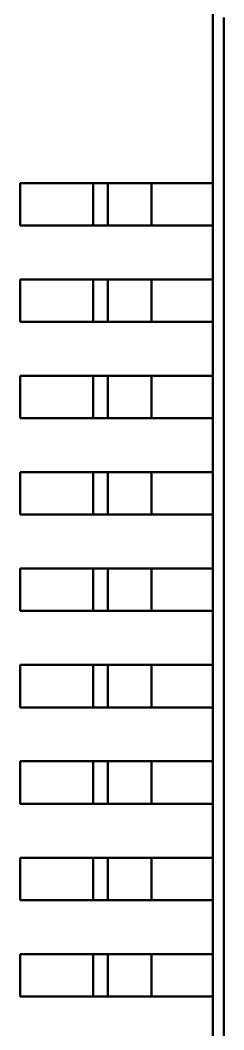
# Model space of a CAD drawing. Header units: millimetres. Extents: x 0 to 866, y 0 to 297.
# Drawn here: x 116.5 to 118.61, y 200.28 to 210.75 of the extents above; entities that cross this region are included whole.
import ezdxf

# ---------------------------------------------------------------- set-up
doc = ezdxf.new("R2010")
doc.units = ezdxf.units.MM
doc.layers.add('OSN50', color=3, linetype='Continuous', lineweight=50)

msp = doc.modelspace()

# ---------------------------------------------------------------- linework, layer by layer
at = {"layer": 'OSN50', "color": 3}
for p, q in [((118.496, 210.894), (118.496, 209.064)), ((118.496, 210.894), (118.496, 191.788)), ((118.496, 210.894), (118.496, 209.064)), ((118.496, 210.894), (118.496, 191.788)), ((118.608, 210.782), (118.608, 191.898)), ((118.608, 210.782), (118.608, 191.898)), ((117.252, 209.064), (116.496, 209.064)), ((116.496, 209.064), (116.496, 208.624)), ((116.496, 209.064), (116.496, 208.624)), ((117.252, 209.064), (116.496, 209.064)), ((117.252, 209.064), (116.496, 209.064)), ((116.496, 209.064), (116.496, 208.624)), ((116.496, 209.064), (116.496, 208.624)), ((117.252, 209.064), (116.496, 209.064)), ((117.286, 209.064), (117.252, 209.064)), ((117.252, 209.064), (117.286, 209.064)), ((117.252, 209.064), (117.252, 208.624)), ((117.286, 209.064), (117.252, 209.064)), ((117.252, 209.064), (117.286, 209.064)), ((117.252, 209.064), (117.252, 208.624)), ((117.348, 209.064), (117.286, 209.064)), ((117.32, 209.064), (117.286, 209.064)), ((117.348, 209.064), (117.286, 209.064)), ((117.32, 209.064), (117.286, 209.064)), ((117.348, 209.064), (117.32, 209.064)), ((117.348, 209.064), (117.32, 209.064)), ((117.372, 209.064), (117.348, 209.064)), ((117.348, 209.064), (117.372, 209.064)), ((117.372, 209.064), (117.348, 209.064)), ((117.348, 209.064), (117.372, 209.064)), ((117.406, 209.064), (117.372, 209.064)), ((117.39, 209.064), (117.372, 209.064)), ((117.406, 209.064), (117.372, 209.064)), ((117.39, 209.064), (117.372, 209.064)), ((117.402, 209.064), (117.39, 209.064)), ((117.402, 209.064), (117.39, 209.064)), ((117.406, 209.064), (117.402, 209.064)), ((117.406, 209.064), (117.402, 209.064)), ((117.418, 209.064), (117.406, 209.064)), ((117.406, 209.064), (117.406, 208.624)), ((117.406, 209.064), (117.418, 209.064)), ((117.418, 209.064), (117.406, 209.064)), ((117.406, 209.064), (117.406, 208.624)), ((117.406, 209.064), (117.418, 209.064)), ((117.452, 209.064), (117.418, 209.064)), ((117.452, 209.064), (117.418, 209.064)), ((117.452, 209.064), (117.418, 209.064)), ((117.452, 209.064), (117.418, 209.064)), ((117.76, 209.064), (117.452, 209.064)), ((117.452, 209.064), (117.506, 209.064)), ((117.76, 209.064), (117.452, 209.064)), ((117.452, 209.064), (117.506, 209.064)), ((117.506, 209.064), (117.578, 209.064)), ((117.506, 209.064), (117.578, 209.064)), ((117.578, 209.064), (117.664, 209.064)), ((117.578, 209.064), (117.664, 209.064)), ((117.664, 209.064), (117.76, 209.064)), ((117.664, 209.064), (117.76, 209.064)), ((117.86, 209.064), (117.76, 209.064)), ((117.86, 209.064), (117.76, 209.064)), ((117.86, 209.064), (117.76, 209.064)), ((117.86, 209.064), (117.76, 209.064)), ((118.496, 209.064), (117.86, 209.064)), ((117.86, 209.064), (118.496, 209.064)), ((117.86, 209.064), (117.86, 208.624)), ((118.496, 209.064), (117.86, 209.064)), ((117.86, 209.064), (118.496, 209.064)), ((117.86, 209.064), (117.86, 208.624)), ((118.496, 209.064), (118.496, 208.624)), ((118.496, 209.064), (118.496, 208.624)), ((116.496, 208.624), (117.252, 208.624)), ((117.252, 208.624), (116.496, 208.624)), ((116.496, 208.624), (117.252, 208.624)), ((117.252, 208.624), (116.496, 208.624)), ((117.252, 208.624), (117.286, 208.624)), ((117.252, 208.624), (117.286, 208.624)), ((117.252, 208.624), (117.286, 208.624)), ((117.252, 208.624), (117.286, 208.624)), ((117.286, 208.624), (117.348, 208.624)), ((117.32, 208.624), (117.286, 208.624)), ((117.286, 208.624), (117.348, 208.624)), ((117.32, 208.624), (117.286, 208.624)), ((117.348, 208.624), (117.32, 208.624)), ((117.348, 208.624), (117.32, 208.624)), ((117.348, 208.624), (117.372, 208.624)), ((117.348, 208.624), (117.372, 208.624)), ((117.348, 208.624), (117.372, 208.624)), ((117.348, 208.624), (117.372, 208.624)), ((117.372, 208.624), (117.406, 208.624)), ((117.39, 208.624), (117.372, 208.624)), ((117.372, 208.624), (117.406, 208.624)), ((117.39, 208.624), (117.372, 208.624)), ((117.402, 208.624), (117.39, 208.624)), ((117.402, 208.624), (117.39, 208.624)), ((117.406, 208.624), (117.402, 208.624)), ((117.406, 208.624), (117.402, 208.624)), ((117.406, 208.624), (117.418, 208.624)), ((117.406, 208.624), (117.418, 208.624)), ((117.406, 208.624), (117.418, 208.624)), ((117.406, 208.624), (117.418, 208.624)), ((117.418, 208.624), (117.452, 208.624)), ((117.452, 208.624), (117.418, 208.624)), ((117.418, 208.624), (117.452, 208.624)), ((117.452, 208.624), (117.418, 208.624)), ((117.452, 208.624), (117.86, 208.624)), ((117.452, 208.624), (117.506, 208.624)), ((117.452, 208.624), (117.86, 208.624)), ((117.452, 208.624), (117.506, 208.624)), ((117.506, 208.624), (117.578, 208.624)), ((117.506, 208.624), (117.578, 208.624)), ((117.578, 208.624), (117.664, 208.624)), ((117.578, 208.624), (117.664, 208.624)), ((117.664, 208.624), (117.76, 208.624)), ((117.664, 208.624), (117.76, 208.624)), ((117.76, 208.624), (117.86, 208.624)), ((117.76, 208.624), (117.86, 208.624)), ((117.86, 208.624), (118.496, 208.624)), ((118.496, 208.624), (117.86, 208.624)), ((117.86, 208.624), (118.496, 208.624)), ((118.496, 208.624), (117.86, 208.624)), ((118.496, 208.624), (118.496, 208.064)), ((118.496, 208.624), (118.496, 208.064)), ((117.252, 208.064), (116.496, 208.064)), ((116.496, 208.064), (116.496, 207.624)), ((116.496, 208.064), (116.496, 207.624)), ((117.252, 208.064), (116.496, 208.064)), ((117.252, 208.064), (116.496, 208.064)), ((116.496, 208.064), (116.496, 207.624)), ((116.496, 208.064), (116.496, 207.624)), ((117.252, 208.064), (116.496, 208.064)), ((117.286, 208.064), (117.252, 208.064)), ((117.252, 208.064), (117.286, 208.064)), ((117.252, 208.064), (117.252, 207.624)), ((117.286, 208.064), (117.252, 208.064)), ((117.252, 208.064), (117.286, 208.064)), ((117.252, 208.064), (117.252, 207.624)), ((117.348, 208.064), (117.286, 208.064)), ((117.32, 208.064), (117.286, 208.064)), ((117.348, 208.064), (117.286, 208.064)), ((117.32, 208.064), (117.286, 208.064)), ((117.348, 208.064), (117.32, 208.064)), ((117.348, 208.064), (117.32, 208.064)), ((117.372, 208.064), (117.348, 208.064)), ((117.348, 208.064), (117.372, 208.064)), ((117.372, 208.064), (117.348, 208.064)), ((117.348, 208.064), (117.372, 208.064)), ((117.406, 208.064), (117.372, 208.064)), ((117.39, 208.064), (117.372, 208.064)), ((117.406, 208.064), (117.372, 208.064)), ((117.39, 208.064), (117.372, 208.064)), ((117.402, 208.064), (117.39, 208.064)), ((117.402, 208.064), (117.39, 208.064)), ((117.406, 208.064), (117.402, 208.064)), ((117.406, 208.064), (117.402, 208.064)), ((117.418, 208.064), (117.406, 208.064)), ((117.406, 208.064), (117.406, 207.624)), ((117.406, 208.064), (117.418, 208.064)), ((117.418, 208.064), (117.406, 208.064)), ((117.406, 208.064), (117.406, 207.624)), ((117.406, 208.064), (117.418, 208.064)), ((117.452, 208.064), (117.418, 208.064)), ((117.452, 208.064), (117.418, 208.064)), ((117.452, 208.064), (117.418, 208.064)), ((117.452, 208.064), (117.418, 208.064)), ((117.76, 208.064), (117.452, 208.064)), ((117.452, 208.064), (117.506, 208.064)), ((117.76, 208.064), (117.452, 208.064)), ((117.452, 208.064), (117.506, 208.064)), ((117.506, 208.064), (117.578, 208.064)), ((117.506, 208.064), (117.578, 208.064)), ((117.578, 208.064), (117.664, 208.064)), ((117.578, 208.064), (117.664, 208.064)), ((117.664, 208.064), (117.76, 208.064)), ((117.664, 208.064), (117.76, 208.064)), ((117.86, 208.064), (117.76, 208.064)), ((117.86, 208.064), (117.76, 208.064)), ((117.86, 208.064), (117.76, 208.064)), ((117.86, 208.064), (117.76, 208.064)), ((118.496, 208.064), (117.86, 208.064)), ((117.86, 208.064), (118.496, 208.064)), ((117.86, 208.064), (117.86, 207.624)), ((118.496, 208.064), (117.86, 208.064)), ((117.86, 208.064), (118.496, 208.064)), ((117.86, 208.064), (117.86, 207.624)), ((118.496, 208.064), (118.496, 207.624)), ((118.496, 208.064), (118.496, 207.624)), ((116.496, 207.624), (117.252, 207.624)), ((117.252, 207.624), (116.496, 207.624)), ((116.496, 207.624), (117.252, 207.624)), ((117.252, 207.624), (116.496, 207.624)), ((117.252, 207.624), (117.286, 207.624)), ((117.252, 207.624), (117.286, 207.624)), ((117.252, 207.624), (117.286, 207.624)), ((117.252, 207.624), (117.286, 207.624)), ((117.286, 207.624), (117.348, 207.624)), ((117.32, 207.624), (117.286, 207.624)), ((117.286, 207.624), (117.348, 207.624)), ((117.32, 207.624), (117.286, 207.624)), ((117.348, 207.624), (117.32, 207.624)), ((117.348, 207.624), (117.32, 207.624)), ((117.348, 207.624), (117.372, 207.624)), ((117.348, 207.624), (117.372, 207.624)), ((117.348, 207.624), (117.372, 207.624)), ((117.348, 207.624), (117.372, 207.624)), ((117.372, 207.624), (117.406, 207.624)), ((117.39, 207.624), (117.372, 207.624)), ((117.372, 207.624), (117.406, 207.624)), ((117.39, 207.624), (117.372, 207.624)), ((117.402, 207.624), (117.39, 207.624)), ((117.402, 207.624), (117.39, 207.624)), ((117.406, 207.624), (117.402, 207.624)), ((117.406, 207.624), (117.402, 207.624)), ((117.406, 207.624), (117.418, 207.624)), ((117.406, 207.624), (117.418, 207.624)), ((117.406, 207.624), (117.418, 207.624)), ((117.406, 207.624), (117.418, 207.624)), ((117.418, 207.624), (117.452, 207.624)), ((117.452, 207.624), (117.418, 207.624)), ((117.418, 207.624), (117.452, 207.624)), ((117.452, 207.624), (117.418, 207.624)), ((117.452, 207.624), (117.86, 207.624)), ((117.452, 207.624), (117.506, 207.624)), ((117.452, 207.624), (117.86, 207.624)), ((117.452, 207.624), (117.506, 207.624)), ((117.506, 207.624), (117.578, 207.624)), ((117.506, 207.624), (117.578, 207.624)), ((117.578, 207.624), (117.664, 207.624)), ((117.578, 207.624), (117.664, 207.624)), ((117.664, 207.624), (117.76, 207.624)), ((117.664, 207.624), (117.76, 207.624)), ((117.76, 207.624), (117.86, 207.624)), ((117.76, 207.624), (117.86, 207.624)), ((117.86, 207.624), (118.496, 207.624)), ((118.496, 207.624), (117.86, 207.624)), ((117.86, 207.624), (118.496, 207.624)), ((118.496, 207.624), (117.86, 207.624)), ((118.496, 207.624), (118.496, 207.064)), ((118.496, 207.624), (118.496, 207.064)), ((117.252, 207.064), (116.496, 207.064)), ((116.496, 207.064), (116.496, 206.624)), ((116.496, 207.064), (116.496, 206.624)), ((117.252, 207.064), (116.496, 207.064)), ((117.252, 207.064), (116.496, 207.064)), ((116.496, 207.064), (116.496, 206.624)), ((116.496, 207.064), (116.496, 206.624)), ((117.252, 207.064), (116.496, 207.064)), ((117.286, 207.064), (117.252, 207.064)), ((117.252, 207.064), (117.286, 207.064)), ((117.252, 207.064), (117.252, 206.624)), ((117.286, 207.064), (117.252, 207.064)), ((117.252, 207.064), (117.286, 207.064)), ((117.252, 207.064), (117.252, 206.624)), ((117.348, 207.064), (117.286, 207.064)), ((117.32, 207.064), (117.286, 207.064)), ((117.348, 207.064), (117.286, 207.064)), ((117.32, 207.064), (117.286, 207.064)), ((117.348, 207.064), (117.32, 207.064)), ((117.348, 207.064), (117.32, 207.064)), ((117.372, 207.064), (117.348, 207.064)), ((117.348, 207.064), (117.372, 207.064)), ((117.372, 207.064), (117.348, 207.064)), ((117.348, 207.064), (117.372, 207.064)), ((117.406, 207.064), (117.372, 207.064)), ((117.39, 207.064), (117.372, 207.064)), ((117.406, 207.064), (117.372, 207.064)), ((117.39, 207.064), (117.372, 207.064)), ((117.402, 207.064), (117.39, 207.064)), ((117.402, 207.064), (117.39, 207.064)), ((117.406, 207.064), (117.402, 207.064)), ((117.406, 207.064), (117.402, 207.064)), ((117.418, 207.064), (117.406, 207.064)), ((117.406, 207.064), (117.406, 206.624)), ((117.406, 207.064), (117.418, 207.064)), ((117.418, 207.064), (117.406, 207.064)), ((117.406, 207.064), (117.406, 206.624)), ((117.406, 207.064), (117.418, 207.064)), ((117.452, 207.064), (117.418, 207.064)), ((117.452, 207.064), (117.418, 207.064)), ((117.452, 207.064), (117.418, 207.064)), ((117.452, 207.064), (117.418, 207.064)), ((117.76, 207.064), (117.452, 207.064)), ((117.452, 207.064), (117.506, 207.064)), ((117.76, 207.064), (117.452, 207.064)), ((117.452, 207.064), (117.506, 207.064)), ((117.506, 207.064), (117.578, 207.064)), ((117.506, 207.064), (117.578, 207.064)), ((117.578, 207.064), (117.664, 207.064)), ((117.578, 207.064), (117.664, 207.064)), ((117.664, 207.064), (117.76, 207.064)), ((117.664, 207.064), (117.76, 207.064)), ((117.86, 207.064), (117.76, 207.064)), ((117.86, 207.064), (117.76, 207.064)), ((117.86, 207.064), (117.76, 207.064)), ((117.86, 207.064), (117.76, 207.064)), ((118.496, 207.064), (117.86, 207.064)), ((117.86, 207.064), (118.496, 207.064)), ((117.86, 207.064), (117.86, 206.624)), ((118.496, 207.064), (117.86, 207.064)), ((117.86, 207.064), (118.496, 207.064)), ((117.86, 207.064), (117.86, 206.624)), ((118.496, 207.064), (118.496, 206.624)), ((118.496, 207.064), (118.496, 206.624)), ((116.496, 206.624), (117.252, 206.624)), ((117.252, 206.624), (116.496, 206.624)), ((116.496, 206.624), (117.252, 206.624)), ((117.252, 206.624), (116.496, 206.624)), ((117.252, 206.624), (117.286, 206.624)), ((117.252, 206.624), (117.286, 206.624)), ((117.252, 206.624), (117.286, 206.624)), ((117.252, 206.624), (117.286, 206.624)), ((117.286, 206.624), (117.348, 206.624)), ((117.32, 206.624), (117.286, 206.624)), ((117.286, 206.624), (117.348, 206.624)), ((117.32, 206.624), (117.286, 206.624)), ((117.348, 206.624), (117.32, 206.624)), ((117.348, 206.624), (117.32, 206.624)), ((117.348, 206.624), (117.372, 206.624)), ((117.348, 206.624), (117.372, 206.624)), ((117.348, 206.624), (117.372, 206.624)), ((117.348, 206.624), (117.372, 206.624)), ((117.372, 206.624), (117.406, 206.624)), ((117.39, 206.624), (117.372, 206.624)), ((117.372, 206.624), (117.406, 206.624)), ((117.39, 206.624), (117.372, 206.624)), ((117.402, 206.624), (117.39, 206.624)), ((117.402, 206.624), (117.39, 206.624)), ((117.406, 206.624), (117.402, 206.624)), ((117.406, 206.624), (117.402, 206.624)), ((117.406, 206.624), (117.418, 206.624)), ((117.406, 206.624), (117.418, 206.624)), ((117.406, 206.624), (117.418, 206.624)), ((117.406, 206.624), (117.418, 206.624)), ((117.418, 206.624), (117.452, 206.624)), ((117.452, 206.624), (117.418, 206.624)), ((117.418, 206.624), (117.452, 206.624)), ((117.452, 206.624), (117.418, 206.624)), ((117.452, 206.624), (117.86, 206.624)), ((117.452, 206.624), (117.506, 206.624)), ((117.452, 206.624), (117.86, 206.624)), ((117.452, 206.624), (117.506, 206.624)), ((117.506, 206.624), (117.578, 206.624)), ((117.506, 206.624), (117.578, 206.624)), ((117.578, 206.624), (117.664, 206.624)), ((117.578, 206.624), (117.664, 206.624)), ((117.664, 206.624), (117.76, 206.624)), ((117.664, 206.624), (117.76, 206.624)), ((117.76, 206.624), (117.86, 206.624)), ((117.76, 206.624), (117.86, 206.624)), ((117.86, 206.624), (118.496, 206.624)), ((118.496, 206.624), (117.86, 206.624)), ((117.86, 206.624), (118.496, 206.624)), ((118.496, 206.624), (117.86, 206.624)), ((118.496, 206.624), (118.496, 206.064)), ((118.496, 206.624), (118.496, 206.064)), ((117.252, 206.064), (116.496, 206.064)), ((116.496, 206.064), (116.496, 205.624)), ((116.496, 206.064), (116.496, 205.624)), ((117.252, 206.064), (116.496, 206.064)), ((117.252, 206.064), (116.496, 206.064)), ((116.496, 206.064), (116.496, 205.624)), ((116.496, 206.064), (116.496, 205.624)), ((117.252, 206.064), (116.496, 206.064)), ((117.286, 206.064), (117.252, 206.064)), ((117.252, 206.064), (117.286, 206.064)), ((117.252, 206.064), (117.252, 205.624)), ((117.286, 206.064), (117.252, 206.064)), ((117.252, 206.064), (117.286, 206.064)), ((117.252, 206.064), (117.252, 205.624)), ((117.348, 206.064), (117.286, 206.064)), ((117.32, 206.064), (117.286, 206.064)), ((117.348, 206.064), (117.286, 206.064)), ((117.32, 206.064), (117.286, 206.064)), ((117.348, 206.064), (117.32, 206.064)), ((117.348, 206.064), (117.32, 206.064)), ((117.372, 206.064), (117.348, 206.064)), ((117.348, 206.064), (117.372, 206.064)), ((117.372, 206.064), (117.348, 206.064)), ((117.348, 206.064), (117.372, 206.064)), ((117.406, 206.064), (117.372, 206.064)), ((117.39, 206.064), (117.372, 206.064)), ((117.406, 206.064), (117.372, 206.064)), ((117.39, 206.064), (117.372, 206.064)), ((117.402, 206.064), (117.39, 206.064)), ((117.402, 206.064), (117.39, 206.064)), ((117.406, 206.064), (117.402, 206.064)), ((117.406, 206.064), (117.402, 206.064)), ((117.418, 206.064), (117.406, 206.064)), ((117.406, 206.064), (117.406, 205.624)), ((117.406, 206.064), (117.418, 206.064)), ((117.418, 206.064), (117.406, 206.064)), ((117.406, 206.064), (117.406, 205.624)), ((117.406, 206.064), (117.418, 206.064)), ((117.452, 206.064), (117.418, 206.064)), ((117.452, 206.064), (117.418, 206.064)), ((117.452, 206.064), (117.418, 206.064)), ((117.452, 206.064), (117.418, 206.064)), ((117.76, 206.064), (117.452, 206.064)), ((117.452, 206.064), (117.506, 206.064)), ((117.76, 206.064), (117.452, 206.064)), ((117.452, 206.064), (117.506, 206.064)), ((117.506, 206.064), (117.578, 206.064)), ((117.506, 206.064), (117.578, 206.064)), ((117.578, 206.064), (117.664, 206.064)), ((117.578, 206.064), (117.664, 206.064)), ((117.664, 206.064), (117.76, 206.064)), ((117.664, 206.064), (117.76, 206.064)), ((117.86, 206.064), (117.76, 206.064)), ((117.86, 206.064), (117.76, 206.064)), ((117.86, 206.064), (117.76, 206.064)), ((117.86, 206.064), (117.76, 206.064)), ((118.496, 206.064), (117.86, 206.064)), ((117.86, 206.064), (118.496, 206.064)), ((117.86, 206.064), (117.86, 205.624)), ((118.496, 206.064), (117.86, 206.064)), ((117.86, 206.064), (118.496, 206.064)), ((117.86, 206.064), (117.86, 205.624)), ((118.496, 206.064), (118.496, 205.624)), ((118.496, 206.064), (118.496, 205.624)), ((116.496, 205.624), (117.252, 205.624)), ((117.252, 205.624), (116.496, 205.624)), ((116.496, 205.624), (117.252, 205.624)), ((117.252, 205.624), (116.496, 205.624)), ((117.252, 205.624), (117.286, 205.624)), ((117.252, 205.624), (117.286, 205.624)), ((117.252, 205.624), (117.286, 205.624)), ((117.252, 205.624), (117.286, 205.624)), ((117.286, 205.624), (117.348, 205.624)), ((117.32, 205.624), (117.286, 205.624)), ((117.286, 205.624), (117.348, 205.624)), ((117.32, 205.624), (117.286, 205.624)), ((117.348, 205.624), (117.32, 205.624)), ((117.348, 205.624), (117.32, 205.624)), ((117.348, 205.624), (117.372, 205.624)), ((117.348, 205.624), (117.372, 205.624)), ((117.348, 205.624), (117.372, 205.624)), ((117.348, 205.624), (117.372, 205.624)), ((117.372, 205.624), (117.406, 205.624)), ((117.39, 205.624), (117.372, 205.624)), ((117.372, 205.624), (117.406, 205.624)), ((117.39, 205.624), (117.372, 205.624)), ((117.402, 205.624), (117.39, 205.624)), ((117.402, 205.624), (117.39, 205.624)), ((117.406, 205.624), (117.402, 205.624)), ((117.406, 205.624), (117.402, 205.624)), ((117.406, 205.624), (117.418, 205.624)), ((117.406, 205.624), (117.418, 205.624)), ((117.406, 205.624), (117.418, 205.624)), ((117.406, 205.624), (117.418, 205.624)), ((117.418, 205.624), (117.452, 205.624)), ((117.452, 205.624), (117.418, 205.624)), ((117.418, 205.624), (117.452, 205.624)), ((117.452, 205.624), (117.418, 205.624)), ((117.452, 205.624), (117.86, 205.624)), ((117.452, 205.624), (117.506, 205.624)), ((117.452, 205.624), (117.86, 205.624)), ((117.452, 205.624), (117.506, 205.624)), ((117.506, 205.624), (117.578, 205.624)), ((117.506, 205.624), (117.578, 205.624)), ((117.578, 205.624), (117.664, 205.624)), ((117.578, 205.624), (117.664, 205.624)), ((117.664, 205.624), (117.76, 205.624)), ((117.664, 205.624), (117.76, 205.624)), ((117.76, 205.624), (117.86, 205.624)), ((117.76, 205.624), (117.86, 205.624)), ((117.86, 205.624), (118.496, 205.624)), ((118.496, 205.624), (117.86, 205.624)), ((117.86, 205.624), (118.496, 205.624)), ((118.496, 205.624), (117.86, 205.624)), ((118.496, 205.624), (118.496, 205.064)), ((118.496, 205.624), (118.496, 205.064)), ((117.252, 205.064), (116.496, 205.064)), ((116.496, 205.064), (116.496, 204.624)), ((116.496, 205.064), (116.496, 204.624)), ((117.252, 205.064), (116.496, 205.064)), ((117.252, 205.064), (116.496, 205.064)), ((116.496, 205.064), (116.496, 204.624)), ((116.496, 205.064), (116.496, 204.624)), ((117.252, 205.064), (116.496, 205.064)), ((117.286, 205.064), (117.252, 205.064)), ((117.252, 205.064), (117.286, 205.064)), ((117.252, 205.064), (117.252, 204.624)), ((117.286, 205.064), (117.252, 205.064)), ((117.252, 205.064), (117.286, 205.064)), ((117.252, 205.064), (117.252, 204.624)), ((117.32, 205.064), (117.286, 205.064)), ((117.32, 205.064), (117.286, 205.064)), ((117.32, 205.064), (117.286, 205.064)), ((117.32, 205.064), (117.286, 205.064)), ((117.348, 205.064), (117.32, 205.064)), ((117.32, 205.064), (117.348, 205.064)), ((117.348, 205.064), (117.32, 205.064)), ((117.32, 205.064), (117.348, 205.064)), ((117.372, 205.064), (117.348, 205.064)), ((117.372, 205.064), (117.348, 205.064)), ((117.372, 205.064), (117.348, 205.064)), ((117.372, 205.064), (117.348, 205.064)), ((117.39, 205.064), (117.372, 205.064)), ((117.372, 205.064), (117.39, 205.064)), ((117.39, 205.064), (117.372, 205.064)), ((117.372, 205.064), (117.39, 205.064)), ((117.406, 205.064), (117.39, 205.064)), ((117.402, 205.064), (117.39, 205.064)), ((117.406, 205.064), (117.39, 205.064)), ((117.402, 205.064), (117.39, 205.064)), ((117.406, 205.064), (117.402, 205.064)), ((117.406, 205.064), (117.402, 205.064)), ((117.418, 205.064), (117.406, 205.064)), ((117.406, 205.064), (117.406, 204.624)), ((117.406, 205.064), (117.418, 205.064)), ((117.418, 205.064), (117.406, 205.064)), ((117.406, 205.064), (117.406, 204.624)), ((117.406, 205.064), (117.418, 205.064)), ((117.452, 205.064), (117.418, 205.064)), ((117.452, 205.064), (117.418, 205.064)), ((117.452, 205.064), (117.418, 205.064)), ((117.452, 205.064), (117.418, 205.064)), ((117.506, 205.064), (117.452, 205.064)), ((117.452, 205.064), (117.506, 205.064)), ((117.506, 205.064), (117.452, 205.064)), ((117.452, 205.064), (117.506, 205.064)), ((117.578, 205.064), (117.506, 205.064)), ((117.578, 205.064), (117.506, 205.064)), ((117.578, 205.064), (117.506, 205.064)), ((117.578, 205.064), (117.506, 205.064)), ((117.76, 205.064), (117.578, 205.064)), ((117.578, 205.064), (117.664, 205.064)), ((117.76, 205.064), (117.578, 205.064)), ((117.578, 205.064), (117.664, 205.064)), ((117.664, 205.064), (117.76, 205.064)), ((117.664, 205.064), (117.76, 205.064)), ((117.86, 205.064), (117.76, 205.064)), ((117.86, 205.064), (117.76, 205.064)), ((117.86, 205.064), (117.76, 205.064)), ((117.86, 205.064), (117.76, 205.064)), ((118.496, 205.064), (117.86, 205.064)), ((117.86, 205.064), (118.496, 205.064)), ((117.86, 205.064), (117.86, 204.624)), ((118.496, 205.064), (117.86, 205.064)), ((117.86, 205.064), (118.496, 205.064)), ((117.86, 205.064), (117.86, 204.624)), ((118.496, 205.064), (118.496, 204.624)), ((118.496, 205.064), (118.496, 204.624)), ((116.496, 204.624), (117.252, 204.624)), ((116.496, 204.624), (117.252, 204.624)), ((116.496, 204.624), (117.252, 204.624)), ((116.496, 204.624), (117.252, 204.624)), ((117.252, 204.624), (117.286, 204.624)), ((117.252, 204.624), (117.286, 204.624)), ((117.252, 204.624), (117.286, 204.624)), ((117.252, 204.624), (117.286, 204.624)), ((117.286, 204.624), (117.406, 204.624)), ((117.32, 204.624), (117.286, 204.624)), ((117.286, 204.624), (117.406, 204.624)), ((117.32, 204.624), (117.286, 204.624)), ((117.348, 204.624), (117.32, 204.624)), ((117.348, 204.624), (117.32, 204.624)), ((117.372, 204.624), (117.348, 204.624)), ((117.372, 204.624), (117.348, 204.624)), ((117.39, 204.624), (117.372, 204.624)), ((117.39, 204.624), (117.372, 204.624)), ((117.402, 204.624), (117.39, 204.624)), ((117.402, 204.624), (117.39, 204.624)), ((117.406, 204.624), (117.402, 204.624)), ((117.406, 204.624), (117.402, 204.624)), ((117.406, 204.624), (117.418, 204.624)), ((117.406, 204.624), (117.418, 204.624)), ((117.406, 204.624), (117.418, 204.624)), ((117.406, 204.624), (117.418, 204.624)), ((117.418, 204.624), (117.452, 204.624)), ((117.452, 204.624), (117.418, 204.624)), ((117.418, 204.624), (117.452, 204.624)), ((117.452, 204.624), (117.418, 204.624)), ((117.452, 204.624), (117.506, 204.624)), ((117.452, 204.624), (117.506, 204.624)), ((117.452, 204.624), (117.506, 204.624)), ((117.452, 204.624), (117.506, 204.624)), ((117.506, 204.624), (117.76, 204.624)), ((117.578, 204.624), (117.506, 204.624)), ((117.506, 204.624), (117.76, 204.624)), ((117.578, 204.624), (117.506, 204.624)), ((117.664, 204.624), (117.578, 204.624)), ((117.664, 204.624), (117.578, 204.624)), ((117.76, 204.624), (117.664, 204.624)), ((117.76, 204.624), (117.664, 204.624)), ((117.76, 204.624), (117.86, 204.624)), ((117.76, 204.624), (117.86, 204.624)), ((117.76, 204.624), (117.86, 204.624)), ((117.76, 204.624), (117.86, 204.624)), ((117.86, 204.624), (118.496, 204.624)), ((118.496, 204.624), (117.86, 204.624)), ((117.86, 204.624), (118.496, 204.624)), ((118.496, 204.624), (117.86, 204.624)), ((118.496, 204.624), (118.496, 204.064)), ((118.496, 204.624), (118.496, 204.064)), ((117.252, 204.064), (116.496, 204.064)), ((116.496, 204.064), (116.496, 203.624)), ((116.496, 204.064), (116.496, 203.624)), ((117.252, 204.064), (116.496, 204.064)), ((117.252, 204.064), (116.496, 204.064)), ((116.496, 204.064), (116.496, 203.624)), ((116.496, 204.064), (116.496, 203.624)), ((117.252, 204.064), (116.496, 204.064)), ((117.286, 204.064), (117.252, 204.064)), ((117.252, 204.064), (117.286, 204.064)), ((117.252, 204.064), (117.252, 203.624)), ((117.286, 204.064), (117.252, 204.064)), ((117.252, 204.064), (117.286, 204.064)), ((117.252, 204.064), (117.252, 203.624)), ((117.406, 204.064), (117.286, 204.064)), ((117.32, 204.064), (117.286, 204.064)), ((117.406, 204.064), (117.286, 204.064)), ((117.32, 204.064), (117.286, 204.064)), ((117.348, 204.064), (117.32, 204.064)), ((117.348, 204.064), (117.32, 204.064)), ((117.372, 204.064), (117.348, 204.064)), ((117.372, 204.064), (117.348, 204.064)), ((117.39, 204.064), (117.372, 204.064)), ((117.39, 204.064), (117.372, 204.064)), ((117.402, 204.064), (117.39, 204.064)), ((117.402, 204.064), (117.39, 204.064)), ((117.406, 204.064), (117.402, 204.064)), ((117.406, 204.064), (117.402, 204.064)), ((117.418, 204.064), (117.406, 204.064)), ((117.406, 204.064), (117.406, 203.624)), ((117.406, 204.064), (117.418, 204.064)), ((117.418, 204.064), (117.406, 204.064)), ((117.406, 204.064), (117.406, 203.624)), ((117.406, 204.064), (117.418, 204.064)), ((117.664, 204.064), (117.418, 204.064)), ((117.452, 204.064), (117.418, 204.064)), ((117.664, 204.064), (117.418, 204.064)), ((117.452, 204.064), (117.418, 204.064)), ((117.506, 204.064), (117.452, 204.064)), ((117.506, 204.064), (117.452, 204.064)), ((117.578, 204.064), (117.506, 204.064)), ((117.578, 204.064), (117.506, 204.064)), ((117.664, 204.064), (117.578, 204.064)), ((117.664, 204.064), (117.578, 204.064)), ((117.76, 204.064), (117.664, 204.064)), ((117.664, 204.064), (117.76, 204.064)), ((117.76, 204.064), (117.664, 204.064)), ((117.664, 204.064), (117.76, 204.064)), ((117.86, 204.064), (117.76, 204.064)), ((117.86, 204.064), (117.76, 204.064)), ((117.86, 204.064), (117.76, 204.064)), ((117.86, 204.064), (117.76, 204.064)), ((118.496, 204.064), (117.86, 204.064)), ((117.86, 204.064), (118.496, 204.064)), ((117.86, 204.064), (117.86, 203.624)), ((118.496, 204.064), (117.86, 204.064)), ((117.86, 204.064), (118.496, 204.064)), ((117.86, 204.064), (117.86, 203.624)), ((118.496, 204.064), (118.496, 203.624)), ((118.496, 204.064), (118.496, 203.624)), ((116.496, 203.624), (117.252, 203.624)), ((116.496, 203.624), (117.252, 203.624)), ((116.496, 203.624), (117.252, 203.624)), ((116.496, 203.624), (117.252, 203.624)), ((117.252, 203.624), (117.286, 203.624)), ((117.252, 203.624), (117.286, 203.624)), ((117.252, 203.624), (117.286, 203.624)), ((117.252, 203.624), (117.286, 203.624)), ((117.286, 203.624), (117.406, 203.624)), ((117.32, 203.624), (117.286, 203.624)), ((117.286, 203.624), (117.406, 203.624)), ((117.32, 203.624), (117.286, 203.624)), ((117.348, 203.624), (117.32, 203.624)), ((117.348, 203.624), (117.32, 203.624)), ((117.372, 203.624), (117.348, 203.624)), ((117.372, 203.624), (117.348, 203.624)), ((117.39, 203.624), (117.372, 203.624)), ((117.39, 203.624), (117.372, 203.624)), ((117.402, 203.624), (117.39, 203.624)), ((117.402, 203.624), (117.39, 203.624)), ((117.406, 203.624), (117.402, 203.624)), ((117.406, 203.624), (117.402, 203.624)), ((117.406, 203.624), (117.418, 203.624)), ((117.406, 203.624), (117.418, 203.624)), ((117.406, 203.624), (117.418, 203.624)), ((117.406, 203.624), (117.418, 203.624)), ((117.418, 203.624), (117.506, 203.624)), ((117.452, 203.624), (117.418, 203.624)), ((117.418, 203.624), (117.506, 203.624)), ((117.452, 203.624), (117.418, 203.624)), ((117.506, 203.624), (117.452, 203.624)), ((117.506, 203.624), (117.452, 203.624)), ((117.506, 203.624), (117.578, 203.624)), ((117.506, 203.624), (117.578, 203.624)), ((117.506, 203.624), (117.578, 203.624)), ((117.506, 203.624), (117.578, 203.624)), ((117.578, 203.624), (117.76, 203.624)), ((117.664, 203.624), (117.578, 203.624)), ((117.578, 203.624), (117.76, 203.624)), ((117.664, 203.624), (117.578, 203.624)), ((117.76, 203.624), (117.664, 203.624)), ((117.76, 203.624), (117.664, 203.624)), ((117.76, 203.624), (117.86, 203.624)), ((117.76, 203.624), (117.86, 203.624)), ((117.76, 203.624), (117.86, 203.624)), ((117.76, 203.624), (117.86, 203.624)), ((117.86, 203.624), (118.496, 203.624)), ((118.496, 203.624), (117.86, 203.624)), ((117.86, 203.624), (118.496, 203.624)), ((118.496, 203.624), (117.86, 203.624)), ((118.496, 203.624), (118.496, 203.064)), ((118.496, 203.624), (118.496, 203.064)), ((117.252, 203.064), (116.496, 203.064)), ((116.496, 203.064), (116.496, 202.624)), ((116.496, 203.064), (116.496, 202.624)), ((116.496, 203.064), (117.252, 203.064)), ((117.252, 203.064), (116.496, 203.064)), ((116.496, 203.064), (116.496, 202.624)), ((116.496, 203.064), (116.496, 202.624)), ((116.496, 203.064), (117.252, 203.064)), ((117.406, 203.064), (117.252, 203.064)), ((117.286, 203.064), (117.252, 203.064)), ((117.252, 203.064), (117.252, 202.624)), ((117.406, 203.064), (117.252, 203.064)), ((117.286, 203.064), (117.252, 203.064)), ((117.252, 203.064), (117.252, 202.624)), ((117.32, 203.064), (117.286, 203.064)), ((117.32, 203.064), (117.286, 203.064)), ((117.348, 203.064), (117.32, 203.064)), ((117.348, 203.064), (117.32, 203.064)), ((117.372, 203.064), (117.348, 203.064)), ((117.372, 203.064), (117.348, 203.064)), ((117.39, 203.064), (117.372, 203.064)), ((117.39, 203.064), (117.372, 203.064)), ((117.402, 203.064), (117.39, 203.064)), ((117.402, 203.064), (117.39, 203.064)), ((117.406, 203.064), (117.402, 203.064)), ((117.406, 203.064), (117.402, 203.064)), ((117.452, 203.064), (117.406, 203.064)), ((117.406, 203.064), (117.406, 202.624)), ((117.418, 203.064), (117.406, 203.064)), ((117.452, 203.064), (117.406, 203.064)), ((117.406, 203.064), (117.406, 202.624)), ((117.418, 203.064), (117.406, 203.064)), ((117.452, 203.064), (117.418, 203.064)), ((117.452, 203.064), (117.418, 203.064)), ((117.506, 203.064), (117.452, 203.064)), ((117.452, 203.064), (117.506, 203.064)), ((117.506, 203.064), (117.452, 203.064)), ((117.452, 203.064), (117.506, 203.064)), ((117.76, 203.064), (117.506, 203.064)), ((117.578, 203.064), (117.506, 203.064)), ((117.76, 203.064), (117.506, 203.064)), ((117.578, 203.064), (117.506, 203.064)), ((117.664, 203.064), (117.578, 203.064)), ((117.664, 203.064), (117.578, 203.064)), ((117.76, 203.064), (117.664, 203.064)), ((117.76, 203.064), (117.664, 203.064)), ((117.86, 203.064), (117.76, 203.064)), ((117.76, 203.064), (117.86, 203.064)), ((117.86, 203.064), (117.76, 203.064)), ((117.76, 203.064), (117.86, 203.064)), ((118.496, 203.064), (117.86, 203.064)), ((117.86, 203.064), (118.496, 203.064)), ((117.86, 203.064), (117.86, 202.624)), ((118.496, 203.064), (117.86, 203.064)), ((117.86, 203.064), (118.496, 203.064)), ((117.86, 203.064), (117.86, 202.624)), ((118.496, 203.064), (118.496, 202.624)), ((118.496, 203.064), (118.496, 202.624)), ((116.496, 202.624), (117.252, 202.624)), ((116.496, 202.624), (117.252, 202.624)), ((116.496, 202.624), (117.252, 202.624)), ((116.496, 202.624), (117.252, 202.624)), ((117.252, 202.624), (117.286, 202.624)), ((117.286, 202.624), (117.252, 202.624)), ((117.252, 202.624), (117.286, 202.624)), ((117.286, 202.624), (117.252, 202.624)), ((117.286, 202.624), (117.32, 202.624)), ((117.286, 202.624), (117.32, 202.624)), ((117.286, 202.624), (117.32, 202.624)), ((117.286, 202.624), (117.32, 202.624)), ((117.32, 202.624), (117.406, 202.624)), ((117.348, 202.624), (117.32, 202.624)), ((117.32, 202.624), (117.406, 202.624)), ((117.348, 202.624), (117.32, 202.624)), ((117.372, 202.624), (117.348, 202.624)), ((117.372, 202.624), (117.348, 202.624)), ((117.39, 202.624), (117.372, 202.624)), ((117.39, 202.624), (117.372, 202.624)), ((117.402, 202.624), (117.39, 202.624)), ((117.402, 202.624), (117.39, 202.624)), ((117.406, 202.624), (117.402, 202.624)), ((117.406, 202.624), (117.402, 202.624)), ((117.406, 202.624), (117.578, 202.624)), ((117.418, 202.624), (117.406, 202.624)), ((117.406, 202.624), (117.578, 202.624)), ((117.418, 202.624), (117.406, 202.624)), ((117.452, 202.624), (117.418, 202.624)), ((117.452, 202.624), (117.418, 202.624)), ((117.506, 202.624), (117.452, 202.624)), ((117.506, 202.624), (117.452, 202.624)), ((117.578, 202.624), (117.506, 202.624)), ((117.578, 202.624), (117.506, 202.624)), ((117.578, 202.624), (117.664, 202.624)), ((117.578, 202.624), (117.664, 202.624)), ((117.578, 202.624), (117.664, 202.624)), ((117.578, 202.624), (117.664, 202.624)), ((117.664, 202.624), (117.76, 202.624)), ((117.76, 202.624), (117.664, 202.624)), ((117.664, 202.624), (117.76, 202.624)), ((117.76, 202.624), (117.664, 202.624)), ((117.76, 202.624), (117.86, 202.624)), ((117.76, 202.624), (117.86, 202.624)), ((117.76, 202.624), (117.86, 202.624)), ((117.76, 202.624), (117.86, 202.624)), ((117.86, 202.624), (118.496, 202.624)), ((117.86, 202.624), (118.496, 202.624)), ((117.86, 202.624), (118.496, 202.624)), ((117.86, 202.624), (118.496, 202.624)), ((118.496, 202.624), (118.496, 202.064)), ((118.496, 202.624), (118.496, 202.064)), ((117.252, 202.064), (116.496, 202.064)), ((116.496, 202.064), (116.496, 201.624)), ((116.496, 202.064), (116.496, 201.624)), ((116.496, 202.064), (117.252, 202.064)), ((117.252, 202.064), (116.496, 202.064)), ((116.496, 202.064), (116.496, 201.624)), ((116.496, 202.064), (116.496, 201.624)), ((116.496, 202.064), (117.252, 202.064)), ((117.286, 202.064), (117.252, 202.064)), ((117.252, 202.064), (117.286, 202.064)), ((117.252, 202.064), (117.252, 201.624)), ((117.286, 202.064), (117.252, 202.064)), ((117.252, 202.064), (117.286, 202.064)), ((117.252, 202.064), (117.252, 201.624)), ((117.402, 202.064), (117.286, 202.064)), ((117.32, 202.064), (117.286, 202.064)), ((117.402, 202.064), (117.286, 202.064)), ((117.32, 202.064), (117.286, 202.064)), ((117.348, 202.064), (117.32, 202.064)), ((117.348, 202.064), (117.32, 202.064)), ((117.372, 202.064), (117.348, 202.064)), ((117.372, 202.064), (117.348, 202.064)), ((117.39, 202.064), (117.372, 202.064)), ((117.39, 202.064), (117.372, 202.064)), ((117.402, 202.064), (117.39, 202.064)), ((117.402, 202.064), (117.39, 202.064)), ((117.406, 202.064), (117.402, 202.064)), ((117.402, 202.064), (117.406, 202.064)), ((117.406, 202.064), (117.402, 202.064)), ((117.402, 202.064), (117.406, 202.064)), ((117.664, 202.064), (117.406, 202.064)), ((117.406, 202.064), (117.406, 201.624)), ((117.418, 202.064), (117.406, 202.064)), ((117.664, 202.064), (117.406, 202.064)), ((117.406, 202.064), (117.406, 201.624)), ((117.418, 202.064), (117.406, 202.064)), ((117.452, 202.064), (117.418, 202.064)), ((117.452, 202.064), (117.418, 202.064)), ((117.506, 202.064), (117.452, 202.064)), ((117.506, 202.064), (117.452, 202.064)), ((117.578, 202.064), (117.506, 202.064)), ((117.578, 202.064), (117.506, 202.064)), ((117.664, 202.064), (117.578, 202.064)), ((117.664, 202.064), (117.578, 202.064)), ((117.76, 202.064), (117.664, 202.064)), ((117.664, 202.064), (117.76, 202.064)), ((117.76, 202.064), (117.664, 202.064)), ((117.664, 202.064), (117.76, 202.064)), ((117.86, 202.064), (117.76, 202.064)), ((117.86, 202.064), (117.76, 202.064)), ((117.86, 202.064), (117.76, 202.064)), ((117.86, 202.064), (117.76, 202.064)), ((118.496, 202.064), (117.86, 202.064)), ((117.86, 202.064), (118.496, 202.064)), ((117.86, 202.064), (117.86, 201.624)), ((118.496, 202.064), (117.86, 202.064)), ((117.86, 202.064), (118.496, 202.064)), ((117.86, 202.064), (117.86, 201.624)), ((118.496, 202.064), (118.496, 201.624)), ((118.496, 202.064), (118.496, 201.624)), ((116.496, 201.624), (117.252, 201.624)), ((116.496, 201.624), (117.252, 201.624)), ((116.496, 201.624), (117.252, 201.624)), ((116.496, 201.624), (117.252, 201.624)), ((117.252, 201.624), (117.348, 201.624)), ((117.286, 201.624), (117.252, 201.624)), ((117.252, 201.624), (117.348, 201.624)), ((117.286, 201.624), (117.252, 201.624)), ((117.32, 201.624), (117.286, 201.624)), ((117.32, 201.624), (117.286, 201.624)), ((117.348, 201.624), (117.32, 201.624)), ((117.348, 201.624), (117.32, 201.624)), ((117.348, 201.624), (117.372, 201.624)), ((117.348, 201.624), (117.372, 201.624)), ((117.348, 201.624), (117.372, 201.624)), ((117.348, 201.624), (117.372, 201.624)), ((117.372, 201.624), (117.406, 201.624)), ((117.39, 201.624), (117.372, 201.624)), ((117.372, 201.624), (117.406, 201.624)), ((117.39, 201.624), (117.372, 201.624)), ((117.402, 201.624), (117.39, 201.624)), ((117.402, 201.624), (117.39, 201.624)), ((117.406, 201.624), (117.402, 201.624)), ((117.406, 201.624), (117.402, 201.624)), ((117.406, 201.624), (117.506, 201.624)), ((117.418, 201.624), (117.406, 201.624)), ((117.406, 201.624), (117.506, 201.624)), ((117.418, 201.624), (117.406, 201.624)), ((117.452, 201.624), (117.418, 201.624)), ((117.452, 201.624), (117.418, 201.624)), ((117.506, 201.624), (117.452, 201.624)), ((117.506, 201.624), (117.452, 201.624)), ((117.506, 201.624), (117.578, 201.624)), ((117.506, 201.624), (117.578, 201.624)), ((117.506, 201.624), (117.578, 201.624)), ((117.506, 201.624), (117.578, 201.624)), ((117.578, 201.624), (117.664, 201.624)), ((117.664, 201.624), (117.578, 201.624)), ((117.578, 201.624), (117.664, 201.624)), ((117.664, 201.624), (117.578, 201.624)), ((117.664, 201.624), (117.86, 201.624)), ((117.664, 201.624), (117.76, 201.624)), ((117.664, 201.624), (117.86, 201.624)), ((117.664, 201.624), (117.76, 201.624)), ((117.76, 201.624), (117.86, 201.624)), ((117.76, 201.624), (117.86, 201.624)), ((117.86, 201.624), (118.496, 201.624)), ((117.86, 201.624), (118.496, 201.624)), ((117.86, 201.624), (118.496, 201.624)), ((117.86, 201.624), (118.496, 201.624)), ((118.496, 201.624), (118.496, 201.064)), ((118.496, 201.624), (118.496, 201.064)), ((117.252, 201.064), (116.496, 201.064)), ((116.496, 201.064), (116.496, 200.624)), ((116.496, 201.064), (116.496, 200.624)), ((116.496, 201.064), (117.252, 201.064)), ((117.252, 201.064), (116.496, 201.064)), ((116.496, 201.064), (116.496, 200.624)), ((116.496, 201.064), (116.496, 200.624)), ((116.496, 201.064), (117.252, 201.064)), ((117.286, 201.064), (117.252, 201.064)), ((117.252, 201.064), (117.286, 201.064)), ((117.252, 201.064), (117.252, 200.624)), ((117.286, 201.064), (117.252, 201.064)), ((117.252, 201.064), (117.286, 201.064)), ((117.252, 201.064), (117.252, 200.624)), ((117.402, 201.064), (117.286, 201.064)), ((117.32, 201.064), (117.286, 201.064)), ((117.402, 201.064), (117.286, 201.064)), ((117.32, 201.064), (117.286, 201.064)), ((117.348, 201.064), (117.32, 201.064)), ((117.348, 201.064), (117.32, 201.064)), ((117.372, 201.064), (117.348, 201.064)), ((117.372, 201.064), (117.348, 201.064)), ((117.39, 201.064), (117.372, 201.064)), ((117.39, 201.064), (117.372, 201.064)), ((117.402, 201.064), (117.39, 201.064)), ((117.402, 201.064), (117.39, 201.064)), ((117.406, 201.064), (117.402, 201.064)), ((117.402, 201.064), (117.406, 201.064)), ((117.406, 201.064), (117.402, 201.064)), ((117.402, 201.064), (117.406, 201.064)), ((117.452, 201.064), (117.406, 201.064)), ((117.406, 201.064), (117.406, 200.624)), ((117.418, 201.064), (117.406, 201.064)), ((117.452, 201.064), (117.406, 201.064)), ((117.406, 201.064), (117.406, 200.624)), ((117.418, 201.064), (117.406, 201.064)), ((117.452, 201.064), (117.418, 201.064)), ((117.452, 201.064), (117.418, 201.064)), ((117.506, 201.064), (117.452, 201.064)), ((117.452, 201.064), (117.506, 201.064)), ((117.506, 201.064), (117.452, 201.064)), ((117.452, 201.064), (117.506, 201.064)), ((117.664, 201.064), (117.506, 201.064)), ((117.578, 201.064), (117.506, 201.064)), ((117.664, 201.064), (117.506, 201.064)), ((117.578, 201.064), (117.506, 201.064)), ((117.664, 201.064), (117.578, 201.064)), ((117.664, 201.064), (117.578, 201.064)), ((117.76, 201.064), (117.664, 201.064)), ((117.664, 201.064), (117.76, 201.064)), ((117.76, 201.064), (117.664, 201.064)), ((117.664, 201.064), (117.76, 201.064)), ((117.86, 201.064), (117.76, 201.064)), ((117.86, 201.064), (117.76, 201.064)), ((117.86, 201.064), (117.76, 201.064)), ((117.86, 201.064), (117.76, 201.064)), ((118.496, 201.064), (117.86, 201.064)), ((117.86, 201.064), (118.496, 201.064)), ((117.86, 201.064), (117.86, 200.624)), ((118.496, 201.064), (117.86, 201.064)), ((117.86, 201.064), (118.496, 201.064)), ((117.86, 201.064), (117.86, 200.624)), ((118.496, 201.064), (118.496, 200.624)), ((118.496, 201.064), (118.496, 200.624)), ((116.496, 200.624), (117.252, 200.624)), ((116.496, 200.624), (117.252, 200.624)), ((116.496, 200.624), (117.252, 200.624)), ((116.496, 200.624), (117.252, 200.624)), ((117.252, 200.624), (117.348, 200.624)), ((117.286, 200.624), (117.252, 200.624)), ((117.252, 200.624), (117.348, 200.624)), ((117.286, 200.624), (117.252, 200.624)), ((117.32, 200.624), (117.286, 200.624)), ((117.32, 200.624), (117.286, 200.624)), ((117.348, 200.624), (117.32, 200.624)), ((117.348, 200.624), (117.32, 200.624)), ((117.348, 200.624), (117.372, 200.624)), ((117.348, 200.624), (117.372, 200.624)), ((117.348, 200.624), (117.372, 200.624)), ((117.348, 200.624), (117.372, 200.624)), ((117.372, 200.624), (117.406, 200.624)), ((117.39, 200.624), (117.372, 200.624)), ((117.372, 200.624), (117.406, 200.624)), ((117.39, 200.624), (117.372, 200.624)), ((117.402, 200.624), (117.39, 200.624)), ((117.402, 200.624), (117.39, 200.624)), ((117.406, 200.624), (117.402, 200.624)), ((117.406, 200.624), (117.402, 200.624)), ((117.406, 200.624), (117.506, 200.624)), ((117.418, 200.624), (117.406, 200.624)), ((117.406, 200.624), (117.506, 200.624)), ((117.418, 200.624), (117.406, 200.624)), ((117.452, 200.624), (117.418, 200.624)), ((117.452, 200.624), (117.418, 200.624)), ((117.506, 200.624), (117.452, 200.624)), ((117.506, 200.624), (117.452, 200.624)), ((117.506, 200.624), (117.578, 200.624)), ((117.506, 200.624), (117.578, 200.624)), ((117.506, 200.624), (117.578, 200.624)), ((117.506, 200.624), (117.578, 200.624)), ((117.578, 200.624), (117.76, 200.624)), ((117.664, 200.624), (117.578, 200.624)), ((117.578, 200.624), (117.76, 200.624)), ((117.664, 200.624), (117.578, 200.624)), ((117.76, 200.624), (117.664, 200.624)), ((117.76, 200.624), (117.664, 200.624)), ((117.76, 200.624), (117.86, 200.624)), ((117.76, 200.624), (117.86, 200.624)), ((117.76, 200.624), (117.86, 200.624)), ((117.76, 200.624), (117.86, 200.624)), ((117.86, 200.624), (118.496, 200.624)), ((117.86, 200.624), (118.496, 200.624)), ((117.86, 200.624), (118.496, 200.624)), ((117.86, 200.624), (118.496, 200.624)), ((118.496, 200.624), (118.496, 200.064)), ((118.496, 200.624), (118.496, 200.064))]:
    msp.add_line(p, q, dxfattribs=at)

doc.saveas('drawing.dxf')
